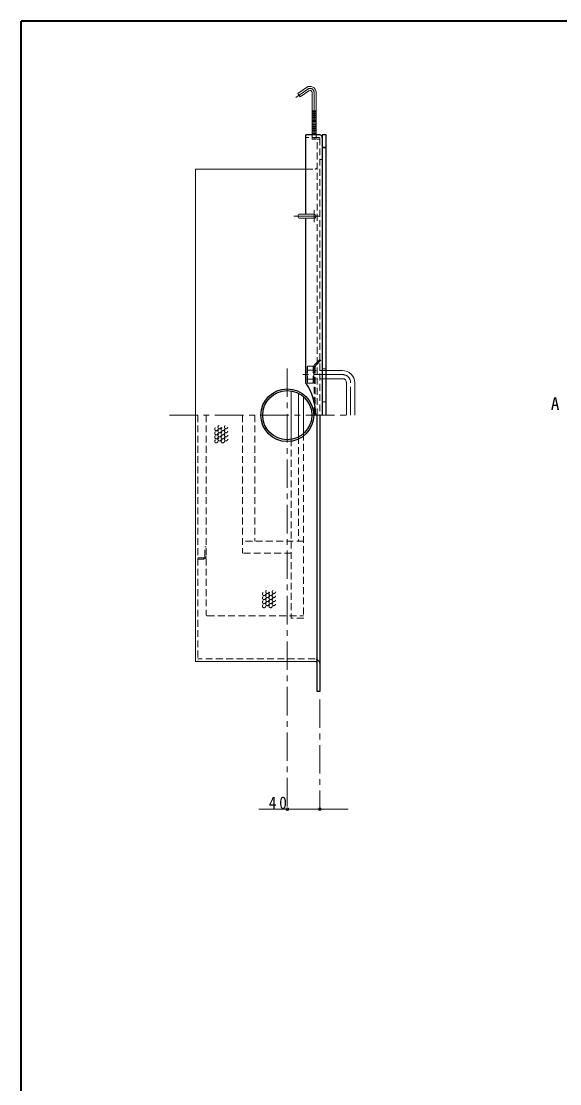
# Model space of a CAD drawing. Units: millimetres at full size, sheet at 1:7; details may follow other scales. Extents: x -1487 to 1348, y -983 to 984.
# Drawn here: x -1487 to -824, y -324 to 984 of the extents above; entities that cross this region are included whole.
import ezdxf
from ezdxf.enums import TextEntityAlignment as Align

# ---------------------------------------------------------------- set-up
doc = ezdxf.new("R2010")
doc.units = ezdxf.units.MM
doc.header["$LTSCALE"] = 7
doc.header["$PDMODE"] = 32
doc.header["$PDSIZE"] = 3.5
doc.linetypes.add('CHAIN1', pattern=[8, 5, -1, 1, -1])
doc.linetypes.add('DASHED1', pattern=[1.8, 1.2, -0.6])
doc.layers.add('0-A', color=4, linetype='Continuous', lineweight=9)
doc.styles.add('ＭＳ ゴシック', font='')
doc.styles.get('ＭＳ ゴシック').set_extended_font_data('MS Gothic')

msp = doc.modelspace()

# ---------------------------------------------------------------- linework, layer by layer
at = {"layer": '0-A', "color": 1, "lineweight": 40}
for p in [(-1487.357, -983.487), (1347.643, 983.513)]:
    msp.add_line(p, (-1487.357, 983.513), dxfattribs=at)
at = {"layer": '0-A', "linetype": 'CHAIN1'}
for p, q in [((-1134.725, 900.004), (-1149.451, 889.693)), ((-1126.857, 895.908), (-1126.857, 838.513)), ((-1126.857, 736.013), (-1126.857, 751.013)), ((-1119.357, 743.513), (-1151.789, 743.513)), ((-1159.857, 556.013), (-1159.857, 13.513)), ((-1091.857, 548.513), (-1145.357, 548.513)), ((-1081.857, 498.513), (-1081.857, 538.513)), ((-1304.857, 498.513), (-1084.857, 498.513)), ((-1119.857, 148.513), (-1119.857, 13.513))]:
    msp.add_line(p, q, dxfattribs=at)
at = {"layer": '0-A'}
for p, q in [((-1136.159, 902.052), (-1146.789, 894.609)), ((-1143.921, 890.513), (-1146.789, 894.609)), ((-1133.291, 897.956), (-1143.921, 890.513)), ((-1129.357, 895.908), (-1129.357, 843.513)), ((-1124.357, 895.908), (-1124.357, 843.513)), ((-1124.357, 873.412), (-1129.357, 873.412)), ((-1129.357, 872.542), (-1124.357, 872.95)), ((-1129.357, 871.538), (-1124.357, 871.947)), ((-1129.357, 870.535), (-1124.357, 870.943)), ((-1129.357, 869.532), (-1124.357, 869.94)), ((-1129.357, 868.528), (-1124.357, 868.937)), ((-1129.357, 867.525), (-1124.357, 867.933)), ((-1129.357, 866.522), (-1124.357, 866.93)), ((-1129.357, 865.518), (-1124.357, 865.927)), ((-1129.357, 864.515), (-1124.357, 864.923)), ((-1129.357, 863.512), (-1124.357, 863.92)), ((-1129.357, 862.508), (-1124.357, 862.917)), ((-1129.357, 861.505), (-1124.357, 861.913)), ((-1129.357, 860.502), (-1124.357, 860.91)), ((-1129.357, 859.498), (-1124.357, 859.907)), ((-1129.357, 858.495), (-1124.357, 858.903)), ((-1129.357, 857.492), (-1124.357, 857.9)), ((-1129.357, 856.488), (-1124.357, 856.897)), ((-1129.357, 855.485), (-1124.357, 855.893)), ((-1129.357, 854.482), (-1124.357, 854.89)), ((-1129.357, 853.478), (-1124.357, 853.887)), ((-1129.357, 852.475), (-1124.357, 852.883)), ((-1129.357, 851.472), (-1124.357, 851.88)), ((-1129.357, 850.468), (-1124.357, 850.877)), ((-1129.357, 849.465), (-1124.357, 849.873)), ((-1129.357, 848.462), (-1124.357, 848.87)), ((-1129.357, 847.458), (-1124.357, 847.867)), ((-1129.357, 846.455), (-1124.357, 846.863)), ((-1129.357, 845.452), (-1124.357, 845.86)), ((-1129.357, 844.448), (-1124.357, 844.857)), ((-1128.524, 843.513), (-1124.357, 843.853)), ((-1272.857, 498.513), (-1272.857, 801.513)), ((-1136.857, 801.513), (-1272.857, 801.513)), ((-1154.857, 528.347), (-1154.857, 468.679)), ((-1084.857, 13.513), (-1194.857, 13.513))]:
    msp.add_line(p, q, dxfattribs=at)
at = {"layer": '0-A', "color": 5, "lineweight": 25}
for p, q in [((-1119.857, 843.513), (-1136.857, 843.513)), ((-1136.857, 746.013), (-1136.857, 843.513)), ((-1111.857, 843.513), (-1116.857, 843.513)), ((-1116.857, 843.513), (-1116.857, 498.513)), ((-1111.857, 498.513), (-1111.857, 843.513)), ((-1136.857, 538.513), (-1136.857, 741.013)), ((-1122.857, 158.513), (-1122.857, 498.513)), ((-1119.857, 498.513), (-1119.857, 158.513)), ((-1119.857, 158.513), (-1122.857, 158.513))]:
    msp.add_line(p, q, dxfattribs=at)
at = {"layer": '0-A', "color": 7, "linetype": 'DASHED1', "lineweight": 18}
for p, q in [((-1120.857, 840.513), (-1136.857, 840.513)), ((-1119.857, 839.513), (-1119.857, 498.513)), ((-1111.857, 828.513), (-1116.857, 828.513)), ((-1116.857, 813.513), (-1119.857, 813.513))]:
    msp.add_line(p, q, dxfattribs=at)
at = {"layer": '0-A', "linetype": 'DASHED1'}
for p, q in [((-1129.357, 843.513), (-1129.357, 838.513)), ((-1124.357, 838.513), (-1129.357, 838.513)), ((-1124.357, 843.513), (-1124.357, 838.513)), ((-1119.857, 838.513), (-1122.857, 838.513)), ((-1122.857, 498.513), (-1122.857, 838.513)), ((-1112.357, 827.513), (-1116.857, 827.513)), ((-1112.357, 827.513), (-1112.357, 498.513)), ((-1136.857, 801.513), (-1125.857, 801.513)), ((-1125.979, 560.892), (-1116.857, 570.013)), ((-1124.479, 560.27), (-1116.857, 567.892)), ((-1134.857, 559.013), (-1135.357, 557.513)), ((-1135.357, 557.513), (-1135.357, 539.513)), ((-1135.357, 557.513), (-1134.857, 554.013)), ((-1127.857, 559.013), (-1134.857, 559.013)), ((-1134.857, 559.013), (-1134.857, 538.013)), ((-1127.857, 554.013), (-1134.857, 554.013)), ((-1127.857, 559.013), (-1127.857, 538.013)), ((-1127.357, 557.513), (-1127.357, 539.513)), ((-1111.857, 553.513), (-1127.357, 553.513)), ((-1126.857, 558.77), (-1126.857, 498.513)), ((-1125.357, 554.513), (-1126.857, 554.513)), ((-1125.357, 558.149), (-1125.357, 498.513)), ((-1112.357, 555.513), (-1116.857, 555.513)), ((-1134.857, 538.013), (-1135.357, 539.513)), ((-1127.857, 543.013), (-1134.857, 543.013)), ((-1127.857, 538.013), (-1134.857, 538.013)), ((-1127.357, 548.513), (-1127.857, 543.013)), ((-1127.857, 543.013), (-1127.357, 539.513)), ((-1127.357, 539.513), (-1127.857, 538.013)), ((-1111.857, 543.513), (-1127.357, 543.513)), ((-1125.357, 542.513), (-1126.857, 542.513)), ((-1112.357, 515.096), (-1116.857, 515.096)), ((-1269.857, 498.513), (-1269.857, 195.513)), ((-1259.857, 498.513), (-1259.857, 253.513)), ((-1214.857, 498.513), (-1214.857, 328.513)), ((-1199.857, 498.513), (-1199.857, 343.513)), ((-1145.857, 471.698), (-1145.857, 343.513)), ((-1139.857, 475.818), (-1139.857, 248.513)), ((-1154.857, 468.679), (-1154.857, 248.513)), ((-1139.857, 343.513), (-1214.857, 343.513)), ((-1259.857, 336.513), (-1261.357, 336.513)), ((-1261.357, 324.513), (-1261.357, 336.513)), ((-1154.857, 328.513), (-1214.857, 328.513)), ((-1262.857, 323.013), (-1269.857, 323.013)), ((-1262.857, 321.513), (-1269.857, 321.513)), ((-1257.857, 251.513), (-1139.857, 251.513)), ((-1139.857, 248.513), (-1154.857, 248.513)), ((-1125.857, 198.513), (-1269.857, 198.513))]:
    msp.add_line(p, q, dxfattribs=at)
at = {"layer": '0-A', "color": 7, "lineweight": 18}
for p, q in [((-1126.857, 746.013), (-1145.355, 746.013)), ((-1126.857, 741.013), (-1145.355, 741.013)), ((-1111.857, 553.513), (-1091.857, 553.513)), ((-1111.857, 543.513), (-1091.857, 543.513)), ((-1086.857, 498.513), (-1086.857, 538.513)), ((-1076.857, 498.513), (-1076.857, 538.513)), ((-1145.857, 525.328), (-1145.857, 471.698)), ((-1139.857, 521.208), (-1139.857, 475.818)), ((-1272.857, 195.513), (-1272.857, 498.513)), ((-1272.857, 195.513), (-1125.857, 195.513))]:
    msp.add_line(p, q, dxfattribs=at)
at = {"layer": '0-A', "linetype": 'DASHED1'}
for points in [[(-1134.857, 554.013), (-1135.357, 548.513), (-1134.857, 543.013), (-1135.357, 539.513)], [(-1127.857, 559.013), (-1127.357, 557.513), (-1127.857, 554.013), (-1127.357, 548.513)]]:
    msp.add_lwpolyline(points, dxfattribs=at)
at = {"layer": '0-A', "color": 5, "lineweight": 25}
for radius in [32.5, 30.25]:
    msp.add_circle((-1159.857, 498.513), radius, dxfattribs=at)
at = {"layer": '0-A', "linetype": 'DASHED1'}
for centre in [(-1243.19, 483.922), (-1235.19, 483.922), (-1247.19, 481.422), (-1247.19, 476.422), (-1247.19, 471.422), (-1243.19, 478.922), (-1243.19, 473.922), (-1243.19, 468.922), (-1239.19, 481.422), (-1239.19, 476.422), (-1239.19, 471.422), (-1235.19, 478.922), (-1235.19, 473.922), (-1235.19, 468.922), (-1247.19, 466.422), (-1239.19, 466.422), (-1188.411, 278.539), (-1188.411, 273.539), (-1184.411, 281.039), (-1184.411, 276.039), (-1180.411, 278.539), (-1180.411, 273.539), (-1176.411, 281.039), (-1176.411, 276.039), (-1188.411, 268.539), (-1188.411, 263.539), (-1184.411, 271.039), (-1184.411, 266.039), (-1180.411, 268.539), (-1180.411, 263.539), (-1176.411, 271.039), (-1176.411, 266.039)]:
    msp.add_circle(centre, 2, dxfattribs=at)
at = {"layer": '0-A'}
for radius in [7.5, 2.5]:
    msp.add_arc((-1131.857, 895.908), radius, 0, 125, dxfattribs=at)
at = {"layer": '0-A', "linetype": 'CHAIN1'}
for centre, radius, end in [((-1131.857, 895.908), 5, 125), ((-1091.857, 538.513), 10, 90)]:
    msp.add_arc(centre, radius, 0, end, dxfattribs=at)
at = {"layer": '0-A', "color": 7, "linetype": 'DASHED1', "lineweight": 18}
msp.add_arc((-1120.857, 839.513), 1, 0, 90, dxfattribs=at)
at = {"layer": '0-A', "color": 5, "lineweight": 25}
for centre, radius, end in [((-1119.857, 840.513), 3, 90), ((-1197.524, 498.513), 72.667, 33.39849)]:
    msp.add_arc(centre, radius, 0, end, dxfattribs=at)
at = {"layer": '0-A', "linetype": 'DASHED1'}
for centre, radius, start, end in [((-1125.857, 804.513), 3, 270, 0), ((-1123.857, 558.77), 3, 135, 180), ((-1122.357, 558.149), 3, 135, 180), ((-1262.857, 324.513), 1.5, 270, 0), ((-1262.857, 324.513), 3, 270, 0), ((-1257.857, 253.513), 2, 180, 270), ((-1125.857, 192.513), 6, 0, 90)]:
    msp.add_arc(centre, radius, start, end, dxfattribs=at)
at = {"layer": '0-A', "color": 7, "lineweight": 18}
for centre, radius, start in [((-1126.857, 743.513), 2.5, 270), ((-1091.857, 538.513), 15, 0), ((-1091.857, 538.513), 5, 0), ((-1125.857, 192.513), 3, 0)]:
    msp.add_arc(centre, radius, start, 90, dxfattribs=at)
msp.add_ellipse((-1145.345, 743.513), major_axis=(0, -2.5), ratio=0.57, start_param=3.14159265, end_param=6.28318531, dxfattribs=at)
at = {"layer": '0-A'}
for p in [(-1159.857, 13.513), (-1119.857, 13.513)]:
    msp.add_point(p, dxfattribs=at)

# ---------------------------------------------------------------- texts
at = {"layer": '0-A', "color": 7, "style": 'ＭＳ ゴシック'}
msp.add_text('A', height=15.4, dxfattribs=at).set_placement((-835.357, 500.513), align=Align.BOTTOM_LEFT)
at = {"layer": '0-A', "color": 7, "insert": (-1182.607, 13.513), "char_height": 15.4, "attachment_point": 7, "style": 'ＭＳ ゴシック'}
msp.add_mtext('\\T1.36;\\W0.9;40', dxfattribs=at)

doc.saveas('drawing.dxf')
